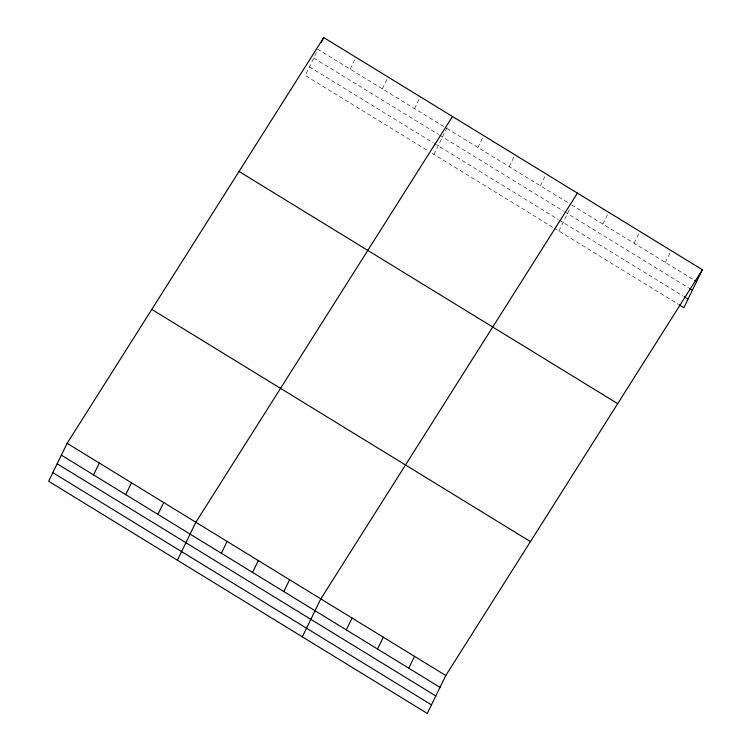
<?xml version="1.0" encoding="UTF-8"?>
<svg xmlns="http://www.w3.org/2000/svg" width="751" height="751" viewBox="0 0 751 751"><rect width="100%" height="100%" fill="white"/><g stroke="black" fill="none" stroke-linecap="round" stroke-linejoin="round"><path stroke-width="0.56" stroke-dasharray="3.75 2.82" d="M350.135 69.12L355.908 57.283M382.325 88.853L388.089 77.024M414.505 108.595L420.278 96.757M433.965 154.434L448.131 125.37M477.927 147.487L483.7 135.659M509.169 166.647L514.942 154.809M540.41 185.797L546.184 173.969M558.922 231.055L570.244 207.83M602.884 224.117L608.657 212.28M634.126 243.268L639.899 231.439M665.367 262.428L671.131 250.59M443.766 126.534L317.955 49.388L305.225 75.485L428.108 150.838M446.695 128.327L568.723 203.164M571.652 204.957L693.671 279.785M313.749 57.996L438.593 134.551M439.57 135.152L563.541 211.172M564.517 211.773L688.498 287.802M309.421 66.867L433.289 142.831M434.266 143.422L558.237 219.452M559.213 220.052L683.194 296.082M432.013 153.232L553.065 227.469M554.041 228.06L678.012 304.089"/><path stroke-width="1.13" d="M67.13 443.315L48.627 481.25L427.281 713.45L445.775 675.515L702.373 269.75L323.719 37.55L67.13 443.315L445.775 675.515M93.537 474.885L99.31 463.057M321.315 42.478L323.719 37.55M125.727 494.627L131.5 482.79M157.917 514.36L163.68 502.532M177.367 560.199L195.87 522.264L452.468 116.499M221.338 553.252L227.112 541.424M252.571 572.412L258.344 560.575M283.812 591.563L289.586 579.734M302.324 636.82L320.827 598.894L577.416 193.129M346.295 629.882L352.059 618.045M377.528 649.033L383.301 637.205M408.769 668.193L414.543 656.365M702.373 269.75L683.87 307.685L678.988 304.69M694.647 280.386L696.599 281.587M689.474 288.403L692.403 290.196M684.17 296.673L688.076 299.067M239.043 171.453L617.697 403.653M151.805 309.412L530.459 541.612M61.357 455.153L440.011 687.353M57.151 463.761L435.805 695.961M52.823 472.632L431.478 704.842"/></g></svg>
